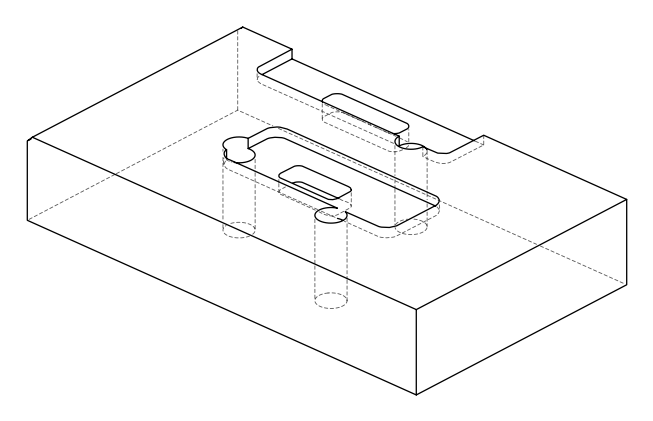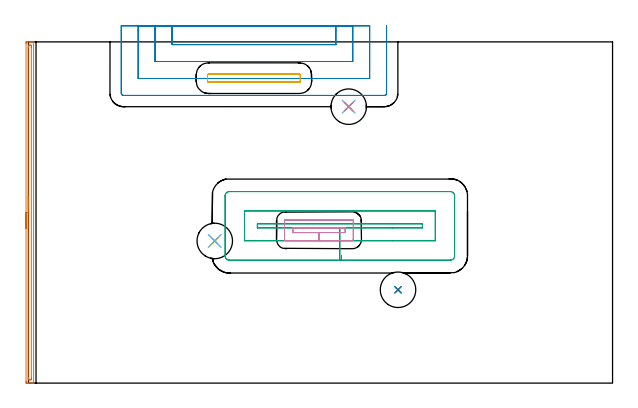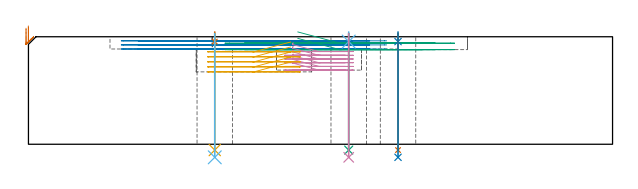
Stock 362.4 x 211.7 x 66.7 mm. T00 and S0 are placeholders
(PLAN: 14 operations, 11 tool changes, 23.2 min)
(1 AREA_MILL | FG_CHAMFER_SURFACE | UGT0205_001 | 3.56 min | 2338 mm3)
(2 MILL_OPEN_POCKET | POCKET_OPEN | UGT0201_103 | Follow Part, ap 3.5, ae 75% | 9.47 min | 54350 mm3)
(3 MILL_OPEN_POCKET_1 | POCKET_OPEN_1 | UGT0201_010 | Follow Part, ap 4, ae 75% | 3.73 min | 73362 mm3)
(4 MILL_RECTANGULAR_POCKET | POCKET_RECTANGULAR_STRAIGHT | UGT0201_128 | Follow Part, ap 2.5, ae 75% | 2.75 min | 14976 mm3)
(5 MILL_RECTANGULAR_POCKET_1 | POCKET_RECTANGULAR_STRAIGHT_1 | UGT0201_103 | Follow Part, ap 3.5, ae 75% | 1.74 min | 18630 mm3)
(6 SPOT_DRILL | STEP1HOLE | NXT0321_9005460120000 | 0.05 min | 91 mm3)
(7 SPOT_DRILL_1 | STEP1HOLE_1 | NXT0321_9005460120000 | 0.05 min | 59 mm3)
(8 SPOT_DRILL_2 | STEP1HOLE_2 | NXT0321_9005460120000 | 0.05 min | 184 mm3)
(9 DRILL_THROUGH_HOLE_INTO_CENTER | STEP1HOLE | NXT0301_087 | 0.29 min | 6526 mm3)
(10 DRILL_TO_ENLARGE_THROUGH_HOLE | STEP1HOLE | UGT0301_053 | 0.31 min | 17253 mm3)
(11 DRILL_THROUGH_HOLE_INTO_CENTER_1 | STEP1HOLE_1 | NXT0301_087 | 0.29 min | 6407 mm3)
(12 DRILL_TO_ENLARGE_THROUGH_HOLE_1 | STEP1HOLE_1 | UGT0301_053 | 0.31 min | 17073 mm3)
(13 DRILL_THROUGH_HOLE_INTO_CENTER_2 | STEP1HOLE_2 | NXT0301_087 | 0.29 min | 6849 mm3)
(14 DRILL_TO_ENLARGE_THROUGH_HOLE_2 | STEP1HOLE_2 | UGT0301_053 | 0.31 min | 18275 mm3)
(TOOL UGT0205_001 | Chamfer Mill 20 x 3 x 45 deg. | D20 FL50 Z2)
(TOOL UGT0201_103 | End Mill 14 mm | D14 FL19 Z2)
(TOOL UGT0201_010 | End Mill 16 mm | D16 FL22 Z2)
(TOOL UGT0201_128 | Carbide End Mill 10.0 | D10 FL15 Z4)
(TOOL NXT0321_9005460120000 | NC Spot Drill, 142deg, 12mm, Carbide, Uncoated | D12 PA142 FL30 Z2)
(TOOL NXT0301_087 | Carbide Drill 11.6mm [860.1-1160-058A1-MM 2214] | D11.6 PA140 FL72 Z2)
(TOOL UGT0301_053 | Twist Drill 22 mm | D22 PA118 FL150 Z2)
(OP 1 AREA_MILL)
G17 G21 G94 G90
T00 M6
G54
G17 G0 G90 X-1.5 Y95.85 S1061 M3
G43 Z76.7 H0
Z72.
G94 G1 Y95.888 Z71.128 F250.
Y96.002 Z70.264
Y96.191 Z69.412
Y96.453 Z68.58
Y96.787 Z67.774
Y97.19 Z67.
Y97.658 Z66.264
Y98.19 Z65.572
Y98.779 Z64.929
Y99.422 Z64.34
Y100.114 Z63.808
Y100.85 Z63.34
Y101.624 Z62.937
Y102.43 Z62.603
Y103.262 Z62.341
Y104.114 Z62.152
Y104.978 Z62.038
Y105.85 Z62.
Y210.781
X-1.499 Y211.101 Z62.001
X-1.493 Y211.666 Z62.003
X-1.491 Y211.693 Z62.005
X-0.93 Y211.7 Z62.565
X-0.637 Z62.858
X-0.04 Z63.454
X0.546 Z64.042
X0.85 Z64.346
X1.436 Z64.932
X1.74 Z65.235
X2.349 Z65.848
X2.81 Z66.31
X3.159 Y211.693 Z66.651
X3.197 Y211.69 Z66.688
X3.2 Y211.547 Z66.7
Y0.152
X3.197 Y0.01 Z66.688
X3.159 Y0.007 Z66.651
X2.81 Y0. Z66.309
X2.349 Z65.848
X1.74 Z65.235
X0.545 Z64.042
X-0.04 Z63.454
X-0.637 Z62.858
X-0.93 Y0.001 Z62.565
X-1.181 Y0.003 Z62.314
X-1.491 Y0.007 Z62.005
X-1.493 Y0.034 Z62.003
X-1.499 Y0.599 Z62.001
X-1.5 Y1.17 Z62.
Y105.85
X-0.086 Z63.414
Y208.471
X-0.082 Y209.318 Z63.418
X-0.08 Y209.358 Z63.42
X-0.04 Y209.69 Z63.46
X0.471 Y209.698 Z63.971
X0.85 Z64.35
X1.361 Y209.697 Z64.861
X1.74 Y209.69 Z65.24
X1.78 Y209.318 Z65.28
X1.783 Y209.275 Z65.283
X1.786 Y208.426 Z65.286
Y208.38
Y3.229
X1.782 Y2.383 Z65.282
X1.78 Y2.342 Z65.28
X1.74 Y2.01 Z65.24
X1.229 Y2.002 Z64.729
X0.85 Z64.35
X0.339 Y2.003 Z63.839
X-0.04 Y2.01 Z63.46
X-0.08 Y2.383 Z63.42
X-0.083 Y2.425 Z63.417
X-0.086 Y3.274 Z63.414
Y3.32
Y105.85
Y106.722 Z63.452
Y107.586 Z63.566
Y108.438 Z63.755
Y109.27 Z64.017
Y110.076 Z64.351
Y110.85 Z64.754
Y111.586 Z65.223
Y112.278 Z65.754
Y112.921 Z66.343
Y113.51 Z66.986
Y114.042 Z67.678
Y114.51 Z68.414
Y114.913 Z69.188
Y115.247 Z69.994
Y115.509 Z70.826
Y115.698 Z71.678
Y115.812 Z72.543
Y115.85 Z73.414
G0 Z76.7
M5
M2
(OP 2 MILL_OPEN_POCKET)
G17 G21 G94 G90
T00 M6
G54
G17 G0 G90 X89.1 Y221.7 S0 M3
G43 Z76.7 H0
Z64.167
G94 G1 Y218.7 F250.
Y210. F500.
X190.7
Y218.7
Y221.7 F250.
X78.6
Y218.7
Y199.5 F500.
X201.2
Y218.7
Y221.7 F250.
X68.1
Y218.7
Y189. F500.
X211.7
Y218.7
Y221.7 F250.
X57.6
Y218.7
Y179.9 F500.
G3 X59. Y178.5 R1.4
G1 X220.8
G3 X222.2 Y179.9 R1.4
G1 Y218.7
Y221.7 F250.
G0 X89.1 Z61.633
G1 Y218.7
Y210. F500.
X190.7
Y218.7
Y221.7 F250.
X78.6
Y218.7
Y199.5 F500.
X201.2
Y218.7
Y221.7 F250.
X68.1
Y218.7
Y189. F500.
X211.7
Y218.7
Y221.7 F250.
X57.6
Y218.7
Y179.9 F500.
G3 X59. Y178.5 R1.4
G1 X220.8
G3 X222.2 Y179.9 R1.4
G1 Y218.7
Y221.7 F250.
G0 X89.1 Z59.1
G1 Y218.7
Y210. F500.
X190.7
Y218.7
Y221.7 F250.
X78.6
Y218.7
Y199.5 F500.
X201.2
Y218.7
Y221.7 F250.
X68.1
Y218.7
Y189. F500.
X211.7
Y218.7
Y221.7 F250.
X57.6
Y218.7
Y179.9 F500.
G3 X59. Y178.5 R1.4
G1 X220.8
G3 X222.2 Y179.9 R1.4
G1 Y218.7
Y221.7 F250.
G0 Z76.7
M5
M2
(OP 3 MILL_OPEN_POCKET_1)
G17 G21 G94 G90
T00 M6
G54
G17 G0 G90 X167.076 Y96.3 S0 M3
G43 Z76.7 H0
Z69.7
G94 G1 X193.2 Z62.7 F250.
X225.718 F500.
X244.4
Y98.8
X142.
Y96.3
X193.2
Y88.3
X225.718
X252.4
Y106.8
X134.
Y88.3
X193.2
Y76.3
X261.8
G3 X264.4 Y78.9 R2.6
G1 Y116.2
G3 X261.8 Y118.8 R2.6
G1 X124.6
G3 X122. Y116.2 R2.6
G1 Y78.703
X122.03 Y78.508
G3 X124.6 Y76.3 R2.6
G1 X193.2
X194.2
Y79.3 F250.
G0 X167.076 Y96.3 Z65.7
G1 X193.2 Z58.7
X225.718 F500.
X244.4
Y98.8
X142.
Y96.3
X193.2
Y88.3
X225.718
X252.4
Y106.8
X134.
Y88.3
X193.2
Y76.3
X261.8
G3 X264.4 Y78.9 R2.6
G1 Y116.2
G3 X261.8 Y118.8 R2.6
G1 X124.6
G3 X122. Y116.2 R2.6
G1 Y78.703
X122.03 Y78.508
G3 X124.6 Y76.3 R2.6
G1 X193.2
X194.2
Y79.3 F250.
G0 Z76.7
M5
M2
(OP 4 MILL_RECTANGULAR_POCKET)
G17 G21 G94 G90
T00 M6
G54
G17 G0 G90 X164.43 Y96.3 S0 M3
G43 Z76.7 H0
Z62.8
G94 G1 X163.9 Z62.658 F250.
Y93.4 Z61.881
X180.25 Z57.5
X196.6 F500.
Y96.3
X163.9
Y93.4
X180.25
Y88.4
X200.9
G3 X201.6 Y89.1 R0.7
G1 Y100.6
G3 X200.9 Y101.3 R0.7
G1 X159.6
G3 X158.9 Y100.6 R0.7
G1 Y89.1
G3 X159.6 Y88.4 R0.7
G1 X180.25
X181.25
G0 X164.43 Y96.3 Z60.5
G1 X163.9 Z60.358 F250.
Y93.4 Z59.581
X180.25 Z55.2
X196.6 F500.
Y96.3
X163.9
Y93.4
X180.25
Y88.4
X200.9
G3 X201.6 Y89.1 R0.7
G1 Y100.6
G3 X200.9 Y101.3 R0.7
G1 X159.6
G3 X158.9 Y100.6 R0.7
G1 Y89.1
G3 X159.6 Y88.4 R0.7
G1 X180.25
X181.25
G0 X164.43 Y96.3 Z58.2
G1 X163.9 Z58.058 F250.
Y93.4 Z57.281
X180.25 Z52.9
X196.6 F500.
Y96.3
X163.9
Y93.4
X180.25
Y88.4
X200.9
G3 X201.6 Y89.1 R0.7
G1 Y100.6
G3 X200.9 Y101.3 R0.7
G1 X159.6
G3 X158.9 Y100.6 R0.7
G1 Y89.1
G3 X159.6 Y88.4 R0.7
G1 X180.25
X181.25
G0 X164.43 Y96.3 Z55.9
G1 X163.9 Z55.758 F250.
Y93.4 Z54.981
X180.25 Z50.6
X196.6 F500.
Y96.3
X163.9
Y93.4
X180.25
Y88.4
X200.9
G3 X201.6 Y89.1 R0.7
G1 Y100.6
G3 X200.9 Y101.3 R0.7
G1 X159.6
G3 X158.9 Y100.6 R0.7
G1 Y89.1
G3 X159.6 Y88.4 R0.7
G1 X180.25
X181.25
G0 X164.43 Y96.3 Z53.6
G1 X163.9 Z53.458 F250.
Y93.4 Z52.681
X180.25 Z48.3
X196.6 F500.
Y96.3
X163.9
Y93.4
X180.25
Y88.4
X200.9
G3 X201.6 Y89.1 R0.7
G1 Y100.6
G3 X200.9 Y101.3 R0.7
G1 X159.6
G3 X158.9 Y100.6 R0.7
G1 Y89.1
G3 X159.6 Y88.4 R0.7
G1 X180.25
X181.25
G0 X164.43 Y96.3 Z51.3
G1 X163.9 Z51.158 F250.
Y93.4 Z50.381
X180.25 Z46.
X196.6 F500.
Y96.3
X163.9
Y93.4
X180.25
Y88.4
X200.9
G3 X201.6 Y89.1 R0.7
G1 Y100.6
G3 X200.9 Y101.3 R0.7
G1 X159.6
G3 X158.9 Y100.6 R0.7
G1 Y89.1
G3 X159.6 Y88.4 R0.7
G1 X180.25
X181.25
G0 Z76.7
M5
M2
(OP 5 MILL_RECTANGULAR_POCKET_1)
G17 G21 G94 G90
T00 M6
G54
G17 G0 G90 X162.719 Y191.7 S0 M3
G43 Z76.7 H0
Z63.471
G94 G1 X139.9 Z57.357 F250.
X111.7 F500.
G3 X111.1 Y191.1 R0.6
G1 Y187.3
G3 X111.7 Y186.7 R0.6
G1 X168.1
G3 X168.7 Y187.3 R0.6
G1 Y191.1
G3 X168.1 Y191.7 R0.6
G1 X139.9
X138.9
G0 X162.719 Z60.357
G1 X139.9 Z54.243 F250.
X111.7 F500.
G3 X111.1 Y191.1 R0.6
G1 Y187.3
G3 X111.7 Y186.7 R0.6
G1 X168.1
G3 X168.7 Y187.3 R0.6
G1 Y191.1
G3 X168.1 Y191.7 R0.6
G1 X139.9
X138.9
G0 X162.719 Z57.243
G1 X139.9 Z51.129 F250.
X111.7 F500.
G3 X111.1 Y191.1 R0.6
G1 Y187.3
G3 X111.7 Y186.7 R0.6
G1 X168.1
G3 X168.7 Y187.3 R0.6
G1 Y191.1
G3 X168.1 Y191.7 R0.6
G1 X139.9
X138.9
G0 X162.719 Z54.129
G1 X139.9 Z48.014 F250.
X111.7 F500.
G3 X111.1 Y191.1 R0.6
G1 Y187.3
G3 X111.7 Y186.7 R0.6
G1 X168.1
G3 X168.7 Y187.3 R0.6
G1 Y191.1
G3 X168.1 Y191.7 R0.6
G1 X139.9
X138.9
G0 X162.719 Z51.014
G1 X139.9 Z44.9 F250.
X111.7 F500.
G3 X111.1 Y191.1 R0.6
G1 Y187.3
G3 X111.7 Y186.7 R0.6
G1 X168.1
G3 X168.7 Y187.3 R0.6
G1 Y191.1
G3 X168.1 Y191.7 R0.6
G1 X139.9
X138.9
G0 Z76.7
M5
M2
(OP 6 SPOT_DRILL)
G17 G21 G94 G90
T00 M6
G54
G17 G0 G90 X198.7 Y171.5 S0 M3
G43 Z76.7 H0
G94 G81 G98 Z63.7 F250. R69.7
G80
M5
M2
(OP 7 SPOT_DRILL_1)
G17 G21 G94 G90
T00 M6
G54
G17 G0 G90 X115.6 Y88.2 S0 M3
G43 Z76.7 H0
G94 G81 G98 Z63.7 F250. R69.7
G80
M5
M2
(OP 8 SPOT_DRILL_2)
G17 G21 G94 G90
T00 M6
G54
G17 G0 G90 X229.3 Y57.9 S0 M3
G43 Z76.7 H0
G94 G81 G98 Z63.7 F250. R69.7
G80
M5
M2
(OP 9 DRILL_THROUGH_HOLE_INTO_CENTER)
G17 G21 G94 G90
T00 M6
G54
G17 G0 G90 X198.7 Y171.5 S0 M3
G43 Z76.7 H1
G94 G73 G98 Z-3.611 F250. Q10.044 R68.7
G80
M5
M2
(OP 10 DRILL_TO_ENLARGE_THROUGH_HOLE)
G17 G21 G94 G90
T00 M6
G54
G17 G0 G90 X198.7 Y171.5 S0 M3
G43 Z76.7 H0
G94 G73 G98 Z-8.109 F250. Q18.702 R68.7
G80
M5
M2
(OP 11 DRILL_THROUGH_HOLE_INTO_CENTER_1)
G17 G21 G94 G90
T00 M6
G54
G17 G0 G90 X115.6 Y88.2 S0 M3
G43 Z76.7 H1
G94 G73 G98 Z-3.611 F250. Q10.044 R68.7
G80
M5
M2
(OP 12 DRILL_TO_ENLARGE_THROUGH_HOLE_1)
G17 G21 G94 G90
T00 M6
G54
G17 G0 G90 X115.6 Y88.2 S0 M3
G43 Z76.7 H0
G94 G73 G98 Z-8.109 F250. Q18.702 R68.7
G80
M5
M2
(OP 13 DRILL_THROUGH_HOLE_INTO_CENTER_2)
G17 G21 G94 G90
T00 M6
G54
G17 G0 G90 X229.3 Y57.9 S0 M3
G43 Z76.7 H1
G94 G73 G98 Z-3.611 F250. Q10.044 R68.7
G80
M5
M2
(OP 14 DRILL_TO_ENLARGE_THROUGH_HOLE_2)
G17 G21 G94 G90
T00 M6
G54
G17 G0 G90 X229.3 Y57.9 S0 M3
G43 Z76.7 H0
G94 G73 G98 Z-8.109 F250. Q18.702 R68.7
G80
M5
M2
